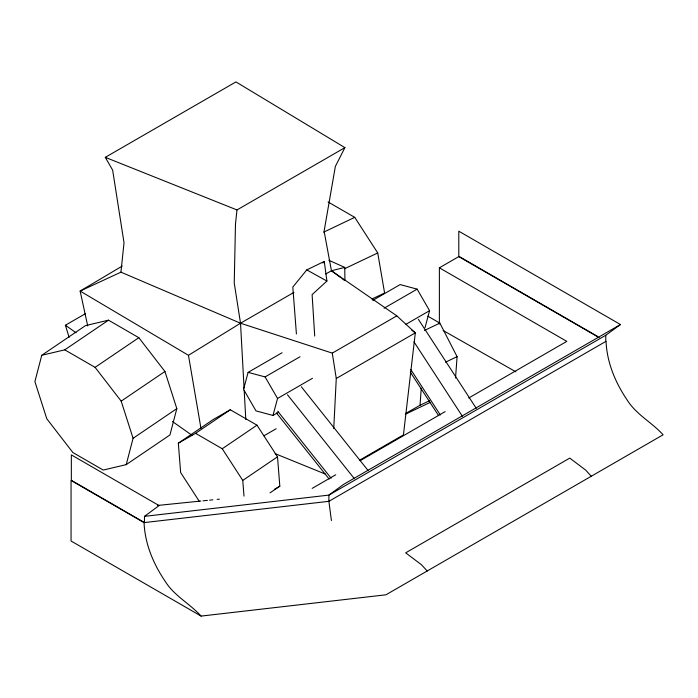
<?xml version="1.0" encoding="UTF-8"?>
<svg xmlns="http://www.w3.org/2000/svg" width="698" height="698" viewBox="0 0 698 698"><rect width="100%" height="100%" fill="white"/><g stroke="black" fill="none" stroke-linecap="round" stroke-linejoin="round"><path stroke-width="1.05" d="M333.749 428.589L336.27 378.491L332.283 353.118L240.522 323.226L120.937 272.159L80.139 291.066L87.73 326.001M406.027 413.277L420.022 405.259L421.26 388.167M455.532 378.028L457.085 356.669L439.862 323.113L427.891 316.203M120.937 272.159L124.026 242.773L112.64 170.103L105.293 157.338L235.95 81.91L344.908 147.636L335.372 166.36L324.108 231.169L331.437 270.737L340.179 277.211M344.908 147.636L236.98 209.95L235.479 224.032L234.24 283.048L240.522 323.226L244.073 388.14M41.758 355.282L34.9 381.614L46.792 418.765L72.889 452.557L103.234 470.068L126.225 464.624L169.954 434.959L176.821 408.627L164.929 371.476L138.823 337.684L108.487 320.173L85.496 325.617L41.758 355.282L64.757 349.838L108.487 320.173M126.225 464.624L133.082 438.3L121.19 401.141L95.094 367.357L64.757 349.838M282.105 352.734L248.113 372.366L243.558 389.353L256 410.895L272.988 415.45L278.65 412.178M272.988 415.45L277.542 398.462L265.1 376.92L248.113 372.366M425.021 327.676L429.575 310.68L417.142 289.138L400.146 284.583L372.767 300.393M314.711 336.061L312.111 294.608L326.926 281.058L324.256 261.436L306.78 269.899L292.82 287.053L296.414 333.949M322.834 263.024L324.256 261.436M144.477 516.354L159.092 505.588L71.336 454.895L71.336 480.303L144.477 522.566L144.477 516.354L328.889 495.109L605.768 335.258L620.461 324.535L458.795 231.195L458.795 256.611L599.172 337.658M95.094 367.357L138.823 337.684M121.19 401.141L164.929 371.476M133.082 438.3L176.821 408.627M199.41 501.504L180.651 472.563L178.33 443.204L213.065 419.638L230.296 409.77L256.986 425.178L277.507 456.832L279.828 486.201L270.03 492.84M178.33 443.204L195.553 433.336L230.296 409.77M195.553 433.336L222.243 448.744L256.986 425.178M244.012 496.13L242.764 480.407L277.507 456.832M122.211 266.06L80.139 291.066L188.46 355.308L240.522 323.226L293.945 292.383M69.093 337.326L65.403 325.233L85.235 313.786M325.818 273.982L331.437 270.737L344.751 267.413L344.934 280.491M439.382 324.029L439.382 267.814L459.066 256.445L597.567 336.41M265.1 376.92L300.044 356.739M384.092 308.219L417.142 289.138M332.283 353.118L396.813 315.862L415.31 332.85L403.435 434.889L359.426 460.296M277.542 398.462L312.477 378.29M405.966 324.308L429.575 310.68M336.27 378.491L415.31 332.85L411.811 330.267M263.923 435.814L276.172 428.747M312.154 488.391L335.738 474.78M360.255 460.628L445.141 411.619M468.716 398.008L566.802 341.374L439.382 267.814M620.461 324.535L343.582 484.395L328.889 495.109L328.889 501.321L331.41 520.586M274.393 489.315L279.828 486.201M323.645 232.172L354.741 217.357L377.731 252.946L384.598 293.003L371.964 299.014M344.69 268.678L377.731 252.946M424.419 330.468L439.862 323.113M445.507 362.183L457.085 356.669M420.022 405.259L429.671 400.661M405.294 414.263L430.378 402.31M144.05 522.61L328.889 501.321L606.047 341.305C606.946 362.646 615.4 382.644 627.249 400.163C636.419 414.699 651.897 422.395 663.1 434.784L385.942 594.801L201.103 616.09L71.056 541.011L71.056 480.468L144.05 522.61C144.948 543.951 153.412 563.949 165.26 581.469C174.421 596.005 189.908 603.7 201.103 616.09M157.53 505.457L200.902 501.042M203.066 500.824L207.402 500.387M209.575 500.161L212.829 499.838M217.165 499.393L219.329 499.175M105.293 157.338L236.98 209.95M275.143 453.656L325.312 474.064M328.854 260.284L344.751 267.413M306.78 269.899L326.926 281.058M443.16 330.503L515.839 371.807M328.077 201.966L354.741 217.357M331.437 270.737L396.813 315.862M172.45 421.513L191.994 435.273M65.403 325.233L76.073 332.772M341.924 278.502L344.542 280.448M591.276 476.254L585.666 470.094L569.769 458.097L405.678 552.833L421.575 564.83L427.185 570.99M301.309 386.762L368.239 470.714M287.463 394.754L354.392 478.715M277.717 411.218L331.122 478.209M276.408 412.893L329.142 479.037M418.372 319.326L476.254 408.321M413.975 341.854L462.399 416.322M410.799 369.565L440.333 414.978M410.258 372.034L438.606 415.624M222.243 448.744L242.764 480.407M188.46 355.308L200.963 428.363M244.195 390.304L245.792 419.507M605.768 335.258L605.768 341.462"/></g></svg>
